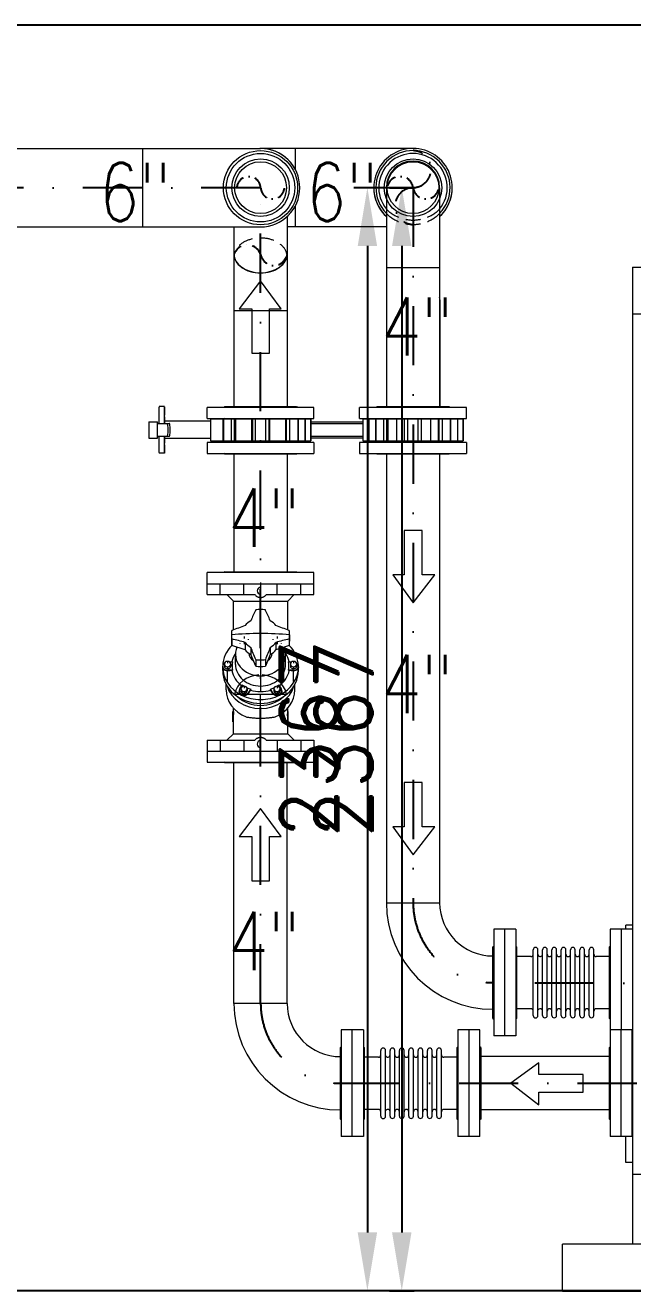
# Model space of a CAD drawing. Header units: millimetres. Extents: x -312439 to 477422, y -331570 to 212570.
# Drawn here: x 363404 to 364707, y 205415 to 208130 of the extents above; entities that cross this region are included whole.
import ezdxf

# ---------------------------------------------------------------- set-up
doc = ezdxf.new("R2010")
doc.units = ezdxf.units.MM
doc.linetypes.add('DASHDOT', pattern=[25.4, 12.7, -6.35, 0, -6.35])
doc.linetypes.add('HIDDEN', pattern=[9.525, 6.35, -3.175])
doc.layers.add('ARCONDTEXTO', color=4, linetype='Continuous')
doc.styles.add('ROMAND', font='ROMAND.SHX')
doc.styles.add('ROMANS', font='romans.shx', dxfattribs={"height": 187.5})
doc.dimstyles.new('1-50 (MILIMETRO)', dxfattribs={"dimscale": 0, "dimtxt": 125, "dimasz": 125, "dimexe": 100, "dimexo": 100, "dimgap": 50, "dimtad": 0, "dimdec": 0, "dimzin": 0, "dimdsep": 46, "dimtxsty": 'ROMAND', "dimcen": -390, "dimclrd": 1, "dimclre": 1, "dimclrt": 3, "dimadec": 0, "dimazin": 0, "dimtfac": 1, "dimtdec": 0, "dimtix": 1, "dimtmove": 2, "dimatfit": 2, "dimfxl": 1, "dimtvp": 1, "dimtolj": 1, "dimtzin": 0, "dimarcsym": 0})

# ---------------------------------------------------------------- blocks, each defined once
blk = doc.blocks.new('*D164')
at = {"color": 1, "lineweight": -2, "transparency": 16777216}
for p, q in [((364311.8, 207782), (364311.8, 207782)), ((364211.8, 207657), (364211.8, 205540.4)), ((364311.8, 205415.4), (364311.8, 205415.4))]:
    blk.add_line(p, q, dxfattribs=at)
at = {"color": 1, "transparency": 16777216}
for points in [[(364191, 207657), (364232.6, 207657), (364211.8, 207782)], [(364191, 205540.4), (364232.6, 205540.4), (364211.8, 205415.4)]]:
    blk.add_solid(points, dxfattribs=at)
at = {"layer": 'Defpoints', "color": 0, "transparency": 16777216}
for p in [(364211.8, 207782), (364211.8, 205415.4), (364211.8, 205415.4)]:
    blk.add_point(p, dxfattribs=at)
at = {"color": 3, "transparency": 16777216, "insert": (364086.8, 206598.7), "char_height": 125, "attachment_point": 5, "rotation": 90, "style": 'ROMAND'}
blk.add_mtext('\\A1;2367', dxfattribs=at)
blk = doc.blocks.new('*D168')
at = {"color": 1, "lineweight": -2, "transparency": 16777216}
for p, q in [((364185.3, 207782), (364238.1, 207782)), ((364138.1, 207657), (364138.1, 205540.4)), ((364185.3, 205415.4), (364238.1, 205415.4))]:
    blk.add_line(p, q, dxfattribs=at)
at = {"color": 1, "transparency": 16777216}
for points in [[(364117.3, 207657), (364158.9, 207657), (364138.1, 207782)], [(364117.3, 205540.4), (364158.9, 205540.4), (364138.1, 205415.4)]]:
    blk.add_solid(points, dxfattribs=at)
at = {"layer": 'Defpoints', "color": 0, "transparency": 16777216}
for p in [(364085.3, 207782), (364085.3, 205415.4), (364138.1, 205415.4)]:
    blk.add_point(p, dxfattribs=at)
at = {"color": 3, "transparency": 16777216, "insert": (364013.1, 206598.7), "char_height": 125, "attachment_point": 5, "rotation": 90, "style": 'ROMAND'}
blk.add_mtext('\\A1;2367', dxfattribs=at)

msp = doc.modelspace()

# ---------------------------------------------------------------- linework, layer by layer
at = {"color": 1, "linetype": 'Continuous', "extrusion": (0, 1, 0)}
msp.add_line((368944.798, 208130.452, 0), (358992.168, 208130.452, 0), dxfattribs=at)
at = {"color": 5, "linetype": 'Continuous', "lineweight": 0, "extrusion": (0, 1, 0)}
for p, q in [((359797.763, 207866.189, 0), (363656.458, 207866.184, 0)), ((363656.458, 207697.884, 0), (363656.458, 207866.184, 0)), ((363656.458, 207866.184, 0), (363908.908, 207866.184, 0)), ((364234.494, 207866.184, 0), (363910.321, 207866.184, 0)), ((363983.458, 207866.184, 0), (363983.458, 207821.078, 0)), ((364178.758, 207782.046, 0), (364178.758, 207312.196, 0)), ((364293.058, 207782.046, 0), (364293.058, 207312.196, 0)), ((363983.458, 207743.001, 0), (363983.458, 207697.884, 0)), ((363966.058, 207720.267, 0), (363966.058, 207312.196, 0)), ((359207.883, 207697.884, 0), (363908.908, 207697.884, 0)), ((363851.758, 207697.884, 0), (363851.758, 207312.196, 0)), ((364178.758, 207697.884, 0), (363966.058, 207697.884, 0)), ((364178.758, 207610.596, 0), (364293.058, 207610.596, 0)), ((364293.44, 207541.586, 0), (364293.44, 207312.196, 0)), ((363851.758, 207518.347, 0), (363966.058, 207518.347, 0)), ((364293.058, 207420.352, 0), (364293.44, 207420.352, 0)), ((363702.914, 207312.196, 0), (363691.249, 207312.196, 0)), ((364023.408, 207310.596, 0), (363794.408, 207310.596, 0)), ((363794.408, 207286.796, 0), (363794.408, 207310.596, 0)), ((363832.008, 207312.196, 0), (363830.408, 207310.596, 0)), ((363832.008, 207312.196, 0), (363985.808, 207312.196, 0)), ((363985.808, 207312.196, 0), (363987.408, 207310.596, 0)), ((364023.408, 207286.796, 0), (364023.408, 207310.596, 0)), ((364350.408, 207310.596, 0), (364121.408, 207310.596, 0)), ((364121.408, 207286.796, 0), (364121.408, 207310.596, 0)), ((364159.008, 207312.196, 0), (364157.408, 207310.596, 0)), ((364159.008, 207312.196, 0), (364312.808, 207312.196, 0)), ((364312.808, 207312.196, 0), (364314.408, 207310.596, 0)), ((364350.408, 207286.796, 0), (364350.408, 207310.596, 0)), ((363669.213, 207279.696, 0), (363669.213, 207244.696, 0)), ((363669.213, 207279.696, 0), (363687.724, 207279.696, 0)), ((363687.724, 207244.696, 0), (363687.724, 207279.696, 0)), ((363687.724, 207276.522, 0), (363690.832, 207276.522, 0)), ((363687.724, 207276.196, 0), (363713.29, 207276.196, 0)), ((363801.304, 207280.744, 0), (363702.914, 207280.744, 0)), ((363794.408, 207286.796, 0), (364023.408, 207286.796, 0)), ((363801.304, 207285.196, 0), (363801.304, 207239.196, 0)), ((364016.512, 207285.196, 0), (363801.304, 207285.196, 0)), ((363801.939, 207285.196, 0), (363801.939, 207239.196, 0)), ((363828.138, 207285.196, 0), (363828.138, 207239.196, 0)), ((363829.123, 207285.196, 0), (363829.123, 207239.196, 0)), ((363832.008, 207286.796, 0), (363830.408, 207285.196, 0)), ((363845.723, 207285.196, 0), (363845.723, 207239.196, 0)), ((363852.267, 207285.196, 0), (363852.267, 207239.196, 0)), ((363853.819, 207285.196, 0), (363853.819, 207239.196, 0)), ((363855.22, 207285.196, 0), (363855.22, 207239.196, 0)), ((363889.758, 207285.196, 0), (363889.758, 207239.196, 0)), ((363891.435, 207285.196, 0), (363891.435, 207239.196, 0)), ((363897.169, 207285.196, 0), (363897.169, 207239.196, 0)), ((363919.291, 207285.196, 0), (363919.291, 207239.196, 0)), ((363926.381, 207285.196, 0), (363926.381, 207239.196, 0)), ((363928.058, 207285.196, 0), (363928.058, 207239.196, 0)), ((363962.596, 207285.196, 0), (363962.596, 207239.196, 0)), ((363963.982, 207285.196, 0), (363963.982, 207239.196, 0)), ((363964.017, 207285.196, 0), (363964.017, 207239.196, 0)), ((363971.27, 207285.196, 0), (363971.27, 207239.196, 0)), ((363985.808, 207286.796, 0), (363987.408, 207285.196, 0)), ((363988.693, 207285.196, 0), (363988.693, 207239.196, 0)), ((363989.677, 207285.196, 0), (363989.677, 207239.196, 0)), ((364004.059, 207285.196, 0), (364004.059, 207239.196, 0)), ((364004.268, 207285.196, 0), (364004.268, 207239.196, 0)), ((364015.877, 207285.196, 0), (364015.877, 207239.196, 0)), ((364016.512, 207285.196, 0), (364016.512, 207239.196, 0)), ((364016.512, 207279.696, 0), (364128.304, 207279.696, 0)), ((364016.512, 207276.196, 0), (364128.304, 207276.196, 0)), ((364121.408, 207286.796, 0), (364350.408, 207286.796, 0)), ((364343.512, 207285.196, 0), (364128.304, 207285.196, 0)), ((364128.304, 207285.196, 0), (364128.304, 207239.196, 0)), ((364140.548, 207285.196, 0), (364140.548, 207239.196, 0)), ((364140.832, 207285.196, 0), (364140.832, 207239.196, 0)), ((364155.138, 207285.196, 0), (364155.138, 207239.196, 0)), ((364156.088, 207285.196, 0), (364156.088, 207239.196, 0)), ((364159.008, 207286.796, 0), (364157.408, 207285.196, 0)), ((364172.723, 207285.196, 0), (364172.723, 207239.196, 0)), ((364179.267, 207285.196, 0), (364179.267, 207239.196, 0)), ((364180.834, 207285.196, 0), (364180.834, 207239.196, 0)), ((364182.22, 207285.196, 0), (364182.22, 207239.196, 0)), ((364200.32, 207285.196, 0), (364200.32, 207239.196, 0)), ((364216.726, 207285.196, 0), (364216.726, 207239.196, 0)), ((364224.173, 207285.196, 0), (364224.173, 207239.196, 0)), ((364246.291, 207285.196, 0), (364246.291, 207239.196, 0)), ((364253.381, 207285.196, 0), (364253.381, 207239.196, 0)), ((364273.198, 207285.196, 0), (364273.198, 207239.196, 0)), ((364289.596, 207285.196, 0), (364289.596, 207239.196, 0)), ((364290.982, 207285.196, 0), (364290.982, 207239.196, 0)), ((364291.017, 207285.196, 0), (364291.017, 207239.196, 0)), ((364298.27, 207285.196, 0), (364298.27, 207239.196, 0)), ((364312.808, 207286.796, 0), (364314.408, 207285.196, 0)), ((364315.693, 207285.196, 0), (364315.693, 207239.196, 0)), ((364316.677, 207285.196, 0), (364316.677, 207239.196, 0)), ((364330.984, 207285.196, 0), (364330.984, 207239.196, 0)), ((364331.268, 207285.196, 0), (364331.268, 207239.196, 0)), ((364342.877, 207285.196, 0), (364342.877, 207239.196, 0)), ((364343.512, 207285.196, 0), (364343.512, 207239.196, 0)), ((363669.213, 207244.696, 0), (363687.724, 207244.696, 0)), ((363713.29, 207248.196, 0), (363687.724, 207248.196, 0)), ((363687.724, 207247.869, 0), (363690.832, 207247.869, 0)), ((363801.304, 207243.647, 0), (363702.914, 207243.647, 0)), ((364128.304, 207248.196, 0), (364016.512, 207248.196, 0)), ((364128.304, 207244.696, 0), (364016.512, 207244.696, 0)), ((364023.408, 207235.569, 0), (363794.408, 207235.569, 0)), ((363794.408, 207235.569, 0), (363794.408, 207211.769, 0)), ((363801.304, 207239.196, 0), (364016.512, 207239.196, 0)), ((363987.408, 207237.169, 0), (363830.408, 207237.169, 0)), ((363832.008, 207235.569, 0), (363830.408, 207237.169, 0)), ((363985.808, 207235.569, 0), (363987.408, 207237.169, 0)), ((364023.408, 207235.569, 0), (364023.408, 207211.769, 0)), ((364350.408, 207235.569, 0), (364121.408, 207235.569, 0)), ((364121.408, 207235.569, 0), (364121.408, 207211.769, 0)), ((364128.304, 207239.196, 0), (364343.512, 207239.196, 0)), ((364314.408, 207237.169, 0), (364157.408, 207237.169, 0)), ((364159.008, 207235.569, 0), (364157.408, 207237.169, 0)), ((364312.808, 207235.569, 0), (364314.408, 207237.169, 0)), ((364350.408, 207235.569, 0), (364350.408, 207211.769, 0)), ((363702.914, 207212.196, 0), (363691.249, 207212.196, 0)), ((363794.408, 207211.769, 0), (364023.408, 207211.769, 0)), ((363832.008, 207210.169, 0), (363830.408, 207211.769, 0)), ((363985.808, 207210.169, 0), (363832.008, 207210.169, 0)), ((363851.758, 207210.169, 0), (363851.758, 206957.737, 0)), ((363966.058, 207210.169, 0), (363966.058, 206957.737, 0)), ((363985.808, 207210.169, 0), (363987.408, 207211.769, 0)), ((364121.408, 207211.769, 0), (364350.408, 207211.769, 0)), ((364159.008, 207210.169, 0), (364157.408, 207211.769, 0)), ((364312.808, 207210.169, 0), (364159.008, 207210.169, 0)), ((364178.758, 207210.169, 0), (364178.758, 206247.824, 0)), ((364293.058, 207210.169, 0), (364293.058, 206247.824, 0)), ((364312.808, 207210.169, 0), (364314.408, 207211.769, 0)), ((364023.408, 206956.137, 0), (363794.408, 206956.137, 0)), ((363794.408, 206909.125, 0), (363794.408, 206956.137, 0)), ((363832.008, 206957.737, 0), (363830.408, 206956.137, 0)), ((363832.008, 206957.737, 0), (363985.808, 206957.737, 0)), ((363985.808, 206957.737, 0), (363987.408, 206956.137, 0)), ((364023.408, 206909.125, 0), (364023.408, 206956.137, 0)), ((363794.408, 206932.337, 0), (364023.408, 206932.337, 0)), ((363822.357, 206909.125, 0), (363822.357, 206932.337, 0)), ((363873.057, 206909.125, 0), (363873.057, 206932.337, 0)), ((363908.908, 206934.94, 0), (363908.908, 206700.788, 0)), ((363944.758, 206909.125, 0), (363944.758, 206932.337, 0)), ((363995.459, 206909.125, 0), (363995.459, 206932.337, 0)), ((363794.408, 206909.125, 0), (363896.806, 206909.125, 0)), ((363850.617, 206895.073, 0), (363836.565, 206909.125, 0)), ((363850.617, 206895.073, 0), (363967.199, 206895.073, 0)), ((363850.617, 206833.064, 0), (363850.617, 206895.073, 0)), ((363921.009, 206909.125, 0), (364023.408, 206909.125, 0)), ((363967.199, 206895.073, 0), (363981.251, 206909.125, 0)), ((363967.199, 206833.064, 0), (363967.199, 206895.073, 0)), ((363846.453, 206822.763, 0), (363846.453, 206808.729, 0)), ((363847.327, 206813.749, 0), (363847.327, 206799.715, 0)), ((363873.517, 206818.752, 0), (363873.517, 206814.589, 0)), ((363882.532, 206813.237, 0), (363882.532, 206812.097, 0)), ((363935.284, 206813.237, 0), (363935.284, 206812.097, 0)), ((363944.299, 206818.752, 0), (363944.299, 206814.589, 0)), ((363970.489, 206813.749, 0), (363970.489, 206799.715, 0)), ((363971.362, 206822.763, 0), (363971.362, 206808.729, 0)), ((363875.878, 206790.715, 0), (363847.327, 206799.715, 0)), ((363855.197, 206759.286, 0), (363855.197, 206780.981, 0)), ((363864.502, 206804.222, 0), (363864.502, 206803.083, 0)), ((363873.517, 206807.033, 0), (363873.517, 206802.87, 0)), ((363875.878, 206806.351, 0), (363875.878, 206790.715, 0)), ((363888.107, 206795.76, 0), (363888.107, 206780.124, 0)), ((363929.709, 206795.76, 0), (363929.709, 206780.124, 0)), ((363941.938, 206806.351, 0), (363941.938, 206790.715, 0)), ((363970.489, 206799.715, 0), (363941.938, 206790.715, 0)), ((363944.299, 206807.033, 0), (363944.299, 206802.87, 0)), ((363953.313, 206804.222, 0), (363953.313, 206803.083, 0)), ((363962.619, 206759.286, 0), (363962.619, 206780.981, 0)), ((363827.717, 206745.91, 0), (363827.717, 206755.643, 0)), ((363831.36, 206759.807, 0), (363831.36, 206755.643, 0)), ((363838.126, 206765.666, 0), (363838.126, 206761.502, 0)), ((363838.126, 206753.947, 0), (363838.126, 206749.783, 0)), ((363841.921, 206764.657, 0), (363848.805, 206764.657, 0)), ((363844.892, 206759.807, 0), (363844.892, 206755.643, 0)), ((363898.499, 206755.399, 0), (363888.107, 206780.124, 0)), ((363898.499, 206769.433, 0), (363898.499, 206755.399, 0)), ((363929.709, 206780.124, 0), (363919.317, 206755.399, 0)), ((363919.317, 206769.433, 0), (363919.317, 206755.399, 0)), ((363969.01, 206764.657, 0), (363975.895, 206764.657, 0)), ((363972.924, 206759.807, 0), (363972.924, 206755.643, 0)), ((363979.69, 206765.666, 0), (363979.69, 206761.502, 0)), ((363979.69, 206753.947, 0), (363979.69, 206749.783, 0)), ((363986.456, 206759.807, 0), (363986.456, 206755.643, 0)), ((363990.099, 206745.91, 0), (363990.099, 206755.643, 0)), ((363838.041, 206722.801, 0), (363838.041, 206746.533, 0)), ((363848.805, 206746.628, 0), (363838.126, 206746.628, 0)), ((363838.126, 206746.628, 0), (363838.126, 206745.489, 0)), ((363979.69, 206746.628, 0), (363969.01, 206746.628, 0)), ((363979.69, 206746.628, 0), (363979.69, 206745.489, 0)), ((363979.774, 206722.801, 0), (363979.774, 206746.533, 0)), ((363835.003, 206704.638, 0), (363835.003, 206716.798, 0)), ((363863.108, 206702.557, 0), (363863.108, 206701.2, 0)), ((363864.502, 206707.064, 0), (363869.842, 206715.073, 0)), ((363864.502, 206707.064, 0), (363864.502, 206705.925, 0)), ((363866.751, 206706.72, 0), (363866.751, 206702.557, 0)), ((363873.517, 206712.58, 0), (363873.517, 206708.416, 0)), ((363873.517, 206700.861, 0), (363873.517, 206696.697, 0)), ((363880.283, 206706.72, 0), (363880.283, 206702.557, 0)), ((363887.871, 206706.059, 0), (363882.532, 206698.049, 0)), ((363935.284, 206698.049, 0), (363929.945, 206706.059, 0)), ((363937.533, 206706.72, 0), (363937.533, 206702.557, 0)), ((363944.299, 206712.58, 0), (363944.299, 206708.416, 0)), ((363944.299, 206700.861, 0), (363944.299, 206696.697, 0)), ((363947.974, 206715.073, 0), (363953.313, 206707.064, 0)), ((363951.065, 206706.72, 0), (363951.065, 206702.557, 0)), ((363953.313, 206707.064, 0), (363953.313, 206705.925, 0)), ((363954.708, 206702.557, 0), (363954.708, 206701.2, 0)), ((363982.812, 206704.638, 0), (363982.812, 206716.798, 0)), ((363853.281, 206695.53, 0), (363964.535, 206695.53, 0)), ((363882.532, 206698.049, 0), (363882.532, 206696.91, 0)), ((363908.908, 206570.621, 0), (363908.908, 206695.53, 0)), ((363935.284, 206698.049, 0), (363935.284, 206696.91, 0)), ((363849.576, 206658.435, 0), (363850.617, 206658.435, 0)), ((363849.576, 206636.199, 0), (363849.576, 206658.434, 0)), ((363850.981, 206648.644, 0), (363849.608, 206648.644, 0)), ((363849.608, 206636.199, 0), (363849.608, 206648.644, 0)), ((363849.934, 206651.934, 0), (363850.981, 206651.934, 0)), ((363849.934, 206648.644, 0), (363849.934, 206651.934, 0)), ((363850.617, 206658.435, 0), (363850.617, 206665.293, 0)), ((363850.649, 206636.199, 0), (363850.649, 206648.644, 0)), ((363850.981, 206648.644, 0), (363850.981, 206651.934, 0)), ((363966.834, 206651.934, 0), (363967.882, 206651.934, 0)), ((363966.834, 206648.644, 0), (363966.834, 206651.934, 0)), ((363966.834, 206648.644, 0), (363968.208, 206648.644, 0)), ((363967.166, 206636.199, 0), (363967.166, 206648.644, 0)), ((363967.199, 206658.435, 0), (363967.199, 206665.293, 0)), ((363967.199, 206658.435, 0), (363968.24, 206658.435, 0)), ((363967.882, 206648.644, 0), (363967.882, 206651.934, 0)), ((363968.208, 206636.199, 0), (363968.208, 206648.644, 0)), ((363968.24, 206636.199, 0), (363968.24, 206658.434, 0)), ((363850.649, 206636.199, 0), (363849.576, 206636.199, 0)), ((363850.617, 206610.488, 0), (363850.617, 206636.199, 0)), ((363967.166, 206636.199, 0), (363968.24, 206636.199, 0)), ((363967.199, 206610.488, 0), (363967.199, 206636.199, 0)), ((363794.408, 206596.436, 0), (363896.806, 206596.436, 0)), ((363794.408, 206596.436, 0), (363794.408, 206549.424, 0)), ((363822.357, 206596.436, 0), (363822.357, 206573.224, 0)), ((363850.617, 206610.488, 0), (363836.565, 206596.436, 0)), ((363850.617, 206610.488, 0), (363967.199, 206610.488, 0)), ((363873.057, 206596.436, 0), (363873.057, 206573.224, 0)), ((363921.009, 206596.436, 0), (364023.408, 206596.436, 0)), ((363944.758, 206596.436, 0), (363944.758, 206573.224, 0)), ((363967.199, 206610.488, 0), (363981.251, 206596.436, 0)), ((363995.459, 206596.436, 0), (363995.459, 206573.224, 0)), ((364023.408, 206596.436, 0), (364023.408, 206549.424, 0)), ((363794.408, 206573.224, 0), (364023.408, 206573.224, 0)), ((363794.408, 206549.424, 0), (364023.408, 206549.424, 0)), ((363832.008, 206547.824, 0), (363830.408, 206549.424, 0)), ((363985.808, 206547.824, 0), (363832.008, 206547.824, 0)), ((363851.758, 206031.824, 0), (363851.758, 206547.824, 0)), ((363966.058, 206031.824, 0), (363966.058, 206547.824, 0)), ((363985.808, 206547.824, 0), (363987.408, 206549.424, 0)), ((364178.758, 206247.824, 0), (364293.058, 206247.824, 0)), ((364408.958, 206190.874, 0), (364408.958, 205961.874, 0)), ((364456.558, 206190.874, 0), (364408.958, 206190.874, 0)), ((364432.758, 205961.874, 0), (364432.758, 206190.874, 0)), ((364456.558, 206190.874, 0), (364456.558, 205961.874, 0)), ((364407.358, 206153.274, 0), (364408.958, 206154.874, 0)), ((364407.358, 205999.474, 0), (364407.358, 206153.274, 0)), ((364458.158, 206153.274, 0), (364456.558, 206154.874, 0)), ((364458.158, 206153.274, 0), (364458.158, 205999.474, 0)), ((364488.735, 206132.374, 0), (364458.158, 206132.374, 0)), ((364493.735, 206005.867, 0), (364493.735, 206146.88, 0)), ((364503.974, 206005.867, 0), (364503.974, 206146.88, 0)), ((364513.735, 206005.867, 0), (364513.735, 206146.88, 0)), ((364523.735, 206005.867, 0), (364523.735, 206146.88, 0)), ((364533.735, 206005.867, 0), (364533.735, 206146.88, 0)), ((364543.735, 206005.867, 0), (364543.735, 206146.88, 0)), ((364553.735, 206005.867, 0), (364553.735, 206146.88, 0)), ((364563.735, 206005.867, 0), (364563.735, 206146.88, 0)), ((364573.735, 206005.867, 0), (364573.735, 206146.88, 0)), ((364583.735, 206005.867, 0), (364583.735, 206146.88, 0)), ((364593.735, 206005.867, 0), (364593.735, 206146.88, 0)), ((364603.735, 206005.867, 0), (364603.735, 206146.88, 0)), ((364613.735, 206005.867, 0), (364613.735, 206146.88, 0)), ((364623.735, 206005.867, 0), (364623.735, 206146.88, 0)), ((364657.358, 206132.374, 0), (364628.735, 206132.374, 0)), ((363966.058, 206031.824, 0), (363851.758, 206031.824, 0)), ((364488.735, 206020.374, 0), (364458.158, 206020.374, 0)), ((364657.358, 206020.374, 0), (364628.735, 206020.374, 0)), ((364407.358, 205999.474, 0), (364408.958, 205997.874, 0)), ((364458.158, 205999.474, 0), (364456.558, 205997.874, 0)), ((364081.958, 205974.874, 0), (364081.958, 205745.874, 0)), ((364129.558, 205974.874, 0), (364081.958, 205974.874, 0)), ((364105.758, 205745.874, 0), (364105.758, 205974.874, 0)), ((364129.558, 205974.874, 0), (364129.558, 205745.874, 0)), ((364331.958, 205974.874, 0), (364331.958, 205745.874, 0)), ((364379.558, 205974.874, 0), (364331.958, 205974.874, 0)), ((364355.758, 205974.874, 0), (364355.758, 205745.874, 0)), ((364379.558, 205745.874, 0), (364379.558, 205974.874, 0)), ((364080.358, 205937.274, 0), (364081.958, 205938.874, 0)), ((364131.158, 205937.274, 0), (364129.558, 205938.874, 0)), ((364330.358, 205937.274, 0), (364331.958, 205938.874, 0)), ((364381.158, 205937.274, 0), (364379.558, 205938.874, 0)), ((364456.558, 205961.874, 0), (364408.958, 205961.874, 0)), ((364080.358, 205783.474, 0), (364080.358, 205937.274, 0)), ((364131.158, 205937.274, 0), (364131.158, 205783.474, 0)), ((364161.735, 205916.374, 0), (364131.158, 205916.374, 0)), ((364166.735, 205789.867, 0), (364166.735, 205930.88, 0)), ((364176.974, 205789.867, 0), (364176.974, 205930.88, 0)), ((364186.735, 205789.867, 0), (364186.735, 205930.88, 0)), ((364196.735, 205789.867, 0), (364196.735, 205930.88, 0)), ((364206.735, 205789.867, 0), (364206.735, 205930.88, 0)), ((364216.735, 205789.867, 0), (364216.735, 205930.88, 0)), ((364226.735, 205789.867, 0), (364226.735, 205930.88, 0)), ((364236.735, 205789.867, 0), (364236.735, 205930.88, 0)), ((364246.735, 205789.867, 0), (364246.735, 205930.88, 0)), ((364256.735, 205789.867, 0), (364256.735, 205930.88, 0)), ((364266.735, 205789.867, 0), (364266.735, 205930.88, 0)), ((364276.735, 205789.867, 0), (364276.735, 205930.88, 0)), ((364286.735, 205789.867, 0), (364286.735, 205930.88, 0)), ((364296.735, 205789.867, 0), (364296.735, 205930.88, 0)), ((364330.358, 205916.374, 0), (364301.735, 205916.374, 0)), ((364330.358, 205783.474, 0), (364330.358, 205937.274, 0)), ((364381.158, 205937.274, 0), (364381.158, 205783.474, 0)), ((364657.049, 205917.524, 0), (364381.158, 205917.524, 0)), ((364161.735, 205804.374, 0), (364131.158, 205804.374, 0)), ((364330.358, 205804.374, 0), (364301.735, 205804.374, 0)), ((364657.049, 205803.224, 0), (364381.158, 205803.224, 0)), ((364080.358, 205783.474, 0), (364081.958, 205781.874, 0)), ((364131.158, 205783.474, 0), (364129.558, 205781.874, 0)), ((364330.358, 205783.474, 0), (364331.958, 205781.874, 0)), ((364381.158, 205783.474, 0), (364379.558, 205781.874, 0)), ((364129.558, 205745.874, 0), (364081.958, 205745.874, 0)), ((364379.558, 205745.874, 0), (364331.958, 205745.874, 0))]:
    msp.add_line(p, q, dxfattribs=at)
at = {"color": 6, "linetype": 'DASHDOT', "ltscale": 10}
for p, q in [((363908.908, 207782.046, 0), (358981.523, 207782.034, 0)), ((364236.162, 207782.046, 0), (363993.058, 207782.046, 0)), ((364236.162, 207782.046, 0), (364236.162, 206247.824, 0)), ((364080.612, 205860.374, 0), (365386.606, 205860.374, 0))]:
    msp.add_line(p, q, dxfattribs=at)
at = {"color": 6, "linetype": 'DASHDOT', "ltscale": 10, "extrusion": (0, 1, 0)}
for p, q in [((363909.162, 206031.824, 0), (363909.162, 207782.046, 0)), ((365386.606, 206076.374, 0), (364407.612, 206075.224, 0))]:
    msp.add_line(p, q, dxfattribs=at)
at = {"color": 3, "linetype": 'Continuous', "lineweight": 0, "extrusion": (0, 1, 0)}
for p, q in [((364706.558, 207611.281, 0), (366992.558, 207611.281, 0)), ((364706.558, 207611.281, 0), (364706.558, 205515.374, 0)), ((364706.558, 207511.281, 0), (366991.558, 207511.281, 0)), ((364658.958, 206190.874, 0), (364658.958, 205974.874, 0)), ((364706.558, 206190.874, 0), (364658.958, 206190.874, 0)), ((364682.758, 205974.874, 0), (364682.758, 206190.874, 0)), ((364706.558, 206199.532, 0), (364692.558, 206199.532, 0)), ((364692.558, 206190.874, 0), (364692.558, 206199.532, 0)), ((364657.358, 206153.274, 0), (364658.958, 206154.874, 0)), ((364657.358, 205999.474, 0), (364657.358, 206153.274, 0)), ((364657.358, 205999.474, 0), (364658.958, 205997.874, 0)), ((364658.649, 205974.874, 0), (364658.649, 205745.874, 0)), ((364706.249, 205974.874, 0), (364658.649, 205974.874, 0)), ((364682.449, 205745.874, 0), (364682.449, 205974.874, 0)), ((364706.249, 205745.874, 0), (364706.249, 205974.874, 0)), ((364657.049, 205937.274, 0), (364658.649, 205938.874, 0)), ((364706.558, 205961.874, 0), (364706.249, 205961.874, 0)), ((364657.049, 205783.474, 0), (364657.049, 205937.274, 0)), ((364706.249, 205864.645, 0), (364706.558, 205864.645, 0)), ((364706.249, 205856.102, 0), (364706.558, 205856.102, 0)), ((364657.049, 205783.474, 0), (364658.649, 205781.874, 0)), ((364706.249, 205745.874, 0), (364658.649, 205745.874, 0)), ((364692.558, 205690.374, 0), (364692.558, 205745.874, 0)), ((364706.558, 205690.374, 0), (364692.558, 205690.374, 0)), ((364706.558, 205665.374, 0), (366991.558, 205665.374, 0))]:
    msp.add_line(p, q, dxfattribs=at)
at = {"color": 4, "linetype": 'Continuous', "lineweight": 0}
for p, q in [((363909.162, 207582.18, 0), (363862.862, 207522.102, 0)), ((363953.016, 207522.102, 0), (363909.162, 207582.18, 0)), ((363862.862, 207522.102, 0), (363889.984, 207522.102, 0)), ((363889.984, 207522.102, 0), (363889.984, 207426.782, 0)), ((363928.339, 207426.782, 0), (363928.339, 207522.102, 0)), ((363928.339, 207522.102, 0), (363953.016, 207522.102, 0)), ((363889.984, 207426.782, 0), (363928.339, 207426.782, 0)), ((363909.162, 206450.055, 0), (363862.862, 206389.977, 0)), ((363953.016, 206389.977, 0), (363909.162, 206450.055, 0)), ((363862.862, 206389.977, 0), (363889.984, 206389.977, 0)), ((363889.984, 206389.977, 0), (363889.984, 206294.658, 0)), ((363928.339, 206294.658, 0), (363928.339, 206389.977, 0)), ((363928.339, 206389.977, 0), (363953.016, 206389.977, 0)), ((363889.984, 206294.658, 0), (363928.339, 206294.658, 0)), ((364505.713, 205904.228, 0), (364445.635, 205860.374, 0)), ((364505.713, 205879.551, 0), (364505.713, 205904.228, 0)), ((364445.635, 205860.374, 0), (364505.713, 205814.074, 0)), ((364601.033, 205879.551, 0), (364505.713, 205879.551, 0)), ((364601.033, 205841.196, 0), (364601.033, 205879.551, 0)), ((364505.713, 205841.196, 0), (364601.033, 205841.196, 0)), ((364505.713, 205814.074, 0), (364505.713, 205841.196, 0))]:
    msp.add_line(p, q, dxfattribs=at)
at = {"color": 1, "linetype": 'Continuous', "lineweight": 0}
for p, q in [((364216.984, 207046.647, 0), (364216.984, 206951.327, 0)), ((364255.339, 207046.647, 0), (364216.984, 207046.647, 0)), ((364255.339, 206951.327, 0), (364255.339, 207046.647, 0)), ((364192.307, 206951.327, 0), (364236.162, 206891.249, 0)), ((364216.984, 206951.327, 0), (364192.307, 206951.327, 0)), ((364236.162, 206891.249, 0), (364282.461, 206951.327, 0)), ((364282.461, 206951.327, 0), (364255.339, 206951.327, 0)), ((364216.984, 206506.122, 0), (364216.984, 206410.802, 0)), ((364255.339, 206506.122, 0), (364216.984, 206506.122, 0)), ((364255.339, 206410.802, 0), (364255.339, 206506.122, 0)), ((364192.307, 206410.802, 0), (364236.162, 206350.724, 0)), ((364216.984, 206410.802, 0), (364192.307, 206410.802, 0)), ((364236.162, 206350.724, 0), (364282.461, 206410.802, 0)), ((364282.461, 206410.802, 0), (364255.339, 206410.802, 0))]:
    msp.add_line(p, q, dxfattribs=at)
at = {"color": 7, "linetype": 'Continuous', "lineweight": 0, "extrusion": (0, 1, 0)}
for p in [(364556.558, 205415.374, 0), (367142.558, 205515.374, 0)]:
    msp.add_line(p, (364556.558, 205515.374, 0), dxfattribs=at)
at = {"color": 1, "linetype": 'Continuous', "extrusion": (-1.05669e-32, 1.07679e-31, -1)}
msp.add_line((368194.798, 205415.374, 0), (357294.798, 205415.374, 0), dxfattribs=at)
msp.add_line((364556.558, 205415.374, 0), (367142.558, 205415.374, 0))
at = {"color": 5, "linetype": 'Continuous', "lineweight": 0}
for centre, radius in [((363908.908, 207782.046, 0), 79.583), ((363908.908, 207782.046, 0), 73.395), ((363908.908, 207782.046, 0), 61.717), ((364235.908, 207782.046, 0), 61.717), ((363908.908, 207782.046, 0), 55.529), ((364235.908, 207782.046, 0), 55.529)]:
    msp.add_circle(centre, radius, dxfattribs=at)
for centre, radius, start, end in [((363908.908, 207782.046, 0), 84.15, 359.995958, 90.962418), ((363908.908, 207782.034, 0), 84.15, 270, 90), ((364235.908, 207782.046, 0), 84.15, 312.776818, 227.223184), ((364235.908, 207782.046, 0), 79.583, 315.899316, 224.100684), ((364235.908, 207782.046, 0), 73.395, 321.137879, 218.862121), ((364235.908, 207782.046, 0), 57.15, 0, 180), ((364235.908, 207782.034, 0), 84.15, 179.995958, 227.223201), ((364235.908, 207782.034, 0), 84.15, 312.776818, 0.004042), ((363908.908, 206917.244, 0), 7.182, 90, 270), ((363908.908, 206588.317, 0), 7.182, 90, 270), ((364407.358, 206247.824, 0), 228.6, 180, 270), ((364407.358, 206247.824, 0), 114.3, 180, 270), ((364488.735, 206137.374, 0), 5, 270, 0), ((364498.854, 206146.88, 0), 5.119, 0, 180), ((364508.735, 206137.248, 0), 5.002, 197.829397, 358.562061), ((364518.735, 206146.88, 0), 5, 0, 180), ((364528.735, 206137.374, 0), 5, 180, 0), ((364538.735, 206146.88, 0), 5, 0, 180), ((364548.735, 206137.374, 0), 5, 180, 0), ((364558.735, 206146.88, 0), 5, 0, 180), ((364568.735, 206137.374, 0), 5, 180, 0), ((364578.735, 206146.88, 0), 5, 0, 180), ((364588.735, 206137.374, 0), 5, 180, 0), ((364598.735, 206146.88, 0), 5, 0, 180), ((364608.735, 206137.374, 0), 5, 180, 0), ((364618.735, 206146.88, 0), 5, 0, 180), ((364628.735, 206137.374, 0), 5, 180, 270), ((364080.358, 206031.824, 0), 228.6, 180, 270), ((364080.358, 206031.824, 0), 114.3, 180, 270), ((364488.735, 206015.374, 0), 5, 0, 90), ((364508.735, 206015.499, 0), 5.002, 1.437939, 162.170603), ((364528.735, 206015.374, 0), 5, 0, 180), ((364548.735, 206015.374, 0), 5, 0, 180), ((364568.735, 206015.374, 0), 5, 0, 180), ((364588.735, 206015.374, 0), 5, 0, 180), ((364608.735, 206015.374, 0), 5, 0, 180), ((364628.735, 206015.374, 0), 5, 90, 180), ((364498.854, 206005.867, 0), 5.119, 180, 0), ((364518.735, 206005.867, 0), 5, 180, 0), ((364538.735, 206005.867, 0), 5, 180, 0), ((364558.735, 206005.867, 0), 5, 180, 0), ((364578.735, 206005.867, 0), 5, 180, 0), ((364598.735, 206005.867, 0), 5, 180, 0), ((364618.735, 206005.867, 0), 5, 180, 0), ((364161.735, 205921.374, 0), 5, 270, 0), ((364171.854, 205930.88, 0), 5.119, 0, 180), ((364181.735, 205921.248, 0), 5.002, 197.829397, 358.562061), ((364191.735, 205930.88, 0), 5, 0, 180), ((364201.735, 205921.374, 0), 5, 180, 0), ((364211.735, 205930.88, 0), 5, 0, 180), ((364221.735, 205921.374, 0), 5, 180, 0), ((364231.735, 205930.88, 0), 5, 0, 180), ((364241.735, 205921.374, 0), 5, 180, 0), ((364251.735, 205930.88, 0), 5, 0, 180), ((364261.735, 205921.374, 0), 5, 180, 0), ((364271.735, 205930.88, 0), 5, 0, 180), ((364281.735, 205921.374, 0), 5, 180, 0), ((364291.735, 205930.88, 0), 5, 0, 180), ((364301.735, 205921.374, 0), 5, 180, 270), ((364161.735, 205799.374, 0), 5, 0, 90), ((364181.735, 205799.499, 0), 5.002, 1.437939, 162.170603), ((364201.735, 205799.374, 0), 5, 0, 180), ((364221.735, 205799.374, 0), 5, 0, 180), ((364241.735, 205799.374, 0), 5, 0, 180), ((364261.735, 205799.374, 0), 5, 0, 180), ((364281.735, 205799.374, 0), 5, 0, 180), ((364301.735, 205799.374, 0), 5, 90, 180), ((364171.854, 205789.867, 0), 5.119, 180, 0), ((364191.735, 205789.867, 0), 5, 180, 0), ((364211.735, 205789.867, 0), 5, 180, 0), ((364231.735, 205789.867, 0), 5, 180, 0), ((364251.735, 205789.867, 0), 5, 180, 0), ((364271.735, 205789.867, 0), 5, 180, 0), ((364291.735, 205789.867, 0), 5, 180, 0)]:
    msp.add_arc(centre, radius, start, end, dxfattribs=at)
at = {"color": 6, "linetype": 'DASHDOT', "ltscale": 4}
for centre, radius, start, end in [((364234.89, 207821.837, 0), 39.812, 271.830226, 88.169774), ((364236.861, 207742.617, 0), 39.435, 91.016032, 268.615239)]:
    msp.add_arc(centre, radius, start, end, dxfattribs=at)
at = {"color": 6, "linetype": 'DASHDOT', "ltscale": 2}
for centre, radius, start, end in [((363883.597, 207780.55, 0), 25.609, 3.348076, 176.651924), ((364208.27, 207778.136, 0), 28.164, 7.98058, 172.019349), ((363934.727, 207783.516, 0), 25.607, 183.291938, 356.708062), ((364263.799, 207785.666, 0), 27.874, 187.461504, 352.537878), ((363880.413, 207628.623, 0), 30.529, 21.034309, 159.758213), ((363937.483, 207644.172, 0), 28.942, 189.128104, 350.871896)]:
    msp.add_arc(centre, radius, start, end, dxfattribs=at)
at = {"color": 1, "linetype": 'HIDDEN', "lineweight": 0, "ltscale": 5}
for centre, radius, start, end in [((364235.908, 207794.156, 0), 81.541, 225.503121, 314.496879), ((364235.908, 207784.513, 0), 81.319, 225.349219, 314.650781)]:
    msp.add_arc(centre, radius, start, end, dxfattribs=at)
at = {"color": 6, "linetype": 'DASHDOT', "ltscale": 10}
for centre in [(364407.612, 206247.824, 0), (364080.612, 206031.824, 0)]:
    msp.add_arc(centre, 171.45, 180, 270, dxfattribs=at)
at = {"color": 1, "linetype": 'HIDDEN', "lineweight": 0, "ltscale": 5}
msp.add_ellipse((363908.908, 207633.66, 0), major_axis=(-57.15, 0), ratio=0.70710678, start_param=3.14159265, end_param=6.28318531, dxfattribs=at)
at = {"color": 5, "linetype": 'Continuous', "lineweight": 0}
for centre, major_axis, ratio, start_param, end_param in [((363908.908, 207639.58, 0), (57.15, 0), 0.70710678, 3.13670216, 4.71238898), ((363908.908, 207639.976, 0), (-57.15, 0), 0.70710678, 0, 3.14159265), ((363908.908, 207639.58, 0), (57.15, 0), 0.70710678, 4.71238898, 6.2880758), ((364236.29, 207541.586, 0), (-57.15, 0), 0.70710678, 3.14159265, 3.25732586), ((363691.249, 207262.196, 0), (0, 50), 0.00871634, 0, 1.28700222), ((363702.914, 207262.196, 0), (0, -50), 0.00871634, 1.95084369, 4.42859487), ((363702.914, 207262.196, 0), (0, 18.548), 0.00871634, 0, 0.71546346), ((363708.929, 207262.196, 0), (0, -14), 0.13557255, 0, 3.14159265), ((363713.29, 207262.196, 0), (0, 14), 0.13557255, 3.14159265, 6.28318531), ((363691.249, 207262.196, 0), (0, 50), 0.00871634, 1.85459044, 3.14159265), ((363702.914, 207262.196, 0), (0, -50), 0.00871634, 4.99618309, 7.47393428), ((363702.914, 207262.196, 0), (0, 18.548), 0.00871634, 2.42612919, 3.14159265), ((364237.619, 207262.196, 0), (0, -50), 0.99996201, 5.19038418, 5.23660761), ((364237.619, 207262.196, 0), (0, -50), 0.99996201, 1.0465777, 1.09280113), ((364237.721, 207262.196, 0), (0, 50), 0.99996201, 4.18817035, 4.23439378), ((363879.925, 206647.156, 0), (112.271, 356.18), 0.17101007, 0.92776973, 1.00960026), ((363908.908, 206822.763, 0), (62.455, 0), 0.8660254, 1.57079633, 1.73824441), ((363908.908, 206822.763, 0), (62.455, 0), 0.8660254, 1.40334825, 1.57079633), ((363937.891, 206647.156, 0), (112.271, -356.18), 0.17101007, 2.13199239, 2.21382292), ((363898.359, 206663.12, 0), (344.286, 144.695), 0.46984631, 1.43994373, 1.52177426), ((363908.908, 206824.365, 0), (39.034, 0), 0.8660254, 2.1328053, 2.57958368), ((363908.908, 206824.365, 0), (39.034, 0), 0.8660254, 0.56200898, 1.00878735), ((363919.457, 206663.12, 0), (344.286, -144.695), 0.46984631, 1.6198184, 1.70164893), ((363908.908, 206822.763, 0), (62.455, 0), 0.8660254, 2.97414457, 3.14159265), ((363908.908, 206638.02, 0), (374.727, 0), 0.5, 1.57079633, 1.73824441), ((363908.908, 206822.763, 0), (62.455, 0), 0.8660254, 3.14159265, 3.30904073), ((363908.908, 206808.729, 0), (62.455, 0), 0.8660254, 3.14159265, 3.30904073), ((363898.359, 206612.92, 0), (344.286, -144.695), 0.46984631, 1.82985829, 1.91168882), ((363908.908, 206638.02, 0), (374.727, 0), 0.5, 1.40334825, 1.57079633), ((363919.457, 206612.92, 0), (344.286, 144.695), 0.46984631, 1.22990383, 1.31173436), ((363908.908, 206822.763, 0), (62.455, 0), 0.8660254, 0, 0.16744808), ((363908.908, 206822.763, 0), (62.455, 0), 0.8660254, 6.11573723, 6.28318531), ((363908.908, 206808.729, 0), (-62.455, 0), 0.8660254, 2.97414457, 3.14159265), ((363908.908, 206754.082, 0), (81.191, 0), 0.8660254, 2.432344, 3.10701384), ((363908.908, 206754.9, 0), (62.483, 0), 0.8660254, 2.60427768, 2.96027992), ((363908.908, 206780.981, 0), (53.711, 0), 0.8660254, 2.80620982, 4.71238898), ((363908.908, 206824.365, 0), (39.034, 0), 0.8660254, 3.70360163, 4.15038), ((363908.908, 206808.729, 0), (39.034, 0), 0.8660254, 3.70360163, 4.15038), ((363908.908, 206784.788, 0), (25.294, 0), 0.8660254, 3.2272514, 4.05379587), ((363879.925, 206628.884, 0), (-112.271, 356.18), 0.17101007, 5.06354515, 5.14537568), ((363908.908, 206780.981, 0), (53.711, 0), 0.8660254, 4.71238898, 6.61856814), ((363937.891, 206628.884, 0), (-112.271, -356.18), 0.17101007, 4.27940228, 4.36123281), ((363908.908, 206784.788, 0), (25.294, 0), 0.8660254, 5.37098209, 6.19752656), ((363908.908, 206824.365, 0), (39.034, 0), 0.8660254, 5.27439796, 5.72117633), ((363908.908, 206808.729, 0), (39.034, 0), 0.8660254, 5.27439796, 5.72117633), ((363908.908, 206754.9, 0), (62.483, 0), 0.8660254, 0.18131273, 0.53731497), ((363908.908, 206754.082, 0), (81.191, 0), 0.8660254, 0.03457881, 0.70924865), ((363838.126, 206755.643, 0), (10.409, 0), 0.8660254, 2.11391286, 4.71238898), ((363908.908, 206754.082, 0), (81.191, 0), 0.8660254, 3.14159265, 4.1887902), ((363838.126, 206759.807, 0), (-6.766, 0), 0.8660254, 4.71238898, 7.85398163), ((363838.126, 206755.643, 0), (-6.766, 0), 0.8660254, 0, 1.57079633), ((363838.126, 206759.807, 0), (-6.766, 0), 0.8660254, 1.57079633, 4.71238898), ((363838.126, 206755.643, 0), (-6.766, 0), 0.8660254, 1.57079633, 3.14159265), ((363908.908, 206755.643, 0), (60.997, 0), 0.8660254, 2.9701049, 3.3130804), ((363908.908, 206759.286, 0), (53.711, 0), 0.8660254, 3.14159265, 4.71238898), ((363908.908, 206822.763, 0), (62.455, 0), 0.8660254, 4.5449409, 4.71238898), ((363908.908, 206808.729, 0), (62.455, 0), 0.8660254, 4.5449409, 4.87983706), ((363908.908, 206822.763, 0), (62.455, 0), 0.8660254, 4.71238898, 4.87983706), ((363908.908, 206759.286, 0), (53.711, 0), 0.8660254, 4.71238898, 6.28318531), ((363908.908, 206754.082, 0), (81.191, 0), 0.8660254, 5.23598776, 6.28318531), ((363908.908, 206755.643, 0), (60.997, 0), 0.8660254, 6.11169756, 6.45467306), ((363979.69, 206759.807, 0), (6.766, 0), 0.8660254, 1.57079633, 4.71238898), ((363979.69, 206755.643, 0), (6.766, 0), 0.8660254, 3.14159265, 4.71238898), ((363979.69, 206759.807, 0), (6.766, 0), 0.8660254, 4.71238898, 7.85398163), ((363979.69, 206755.643, 0), (-10.409, 0), 0.8660254, 1.57079633, 4.16927245), ((363979.69, 206755.643, 0), (6.766, 0), 0.8660254, 4.71238898, 6.28318531), ((363908.908, 206745.91, 0), (81.191, 0), 0.8660254, 3.14159265, 4.71238898), ((363908.908, 206754.9, 0), (62.483, 0), 0.8660254, 3.30896296, 4.01445297), ((363908.908, 206687.987, 0), (56.305, 0), 0.8660254, 1.63554632, 2.98626832), ((363908.908, 206745.91, 0), (81.191, 0), 0.8660254, 4.71238898, 6.28318531), ((363908.908, 206687.987, 0), (56.305, 0), 0.8660254, 0.15532434, 1.50604633), ((363908.908, 206754.9, 0), (62.483, 0), 0.8660254, 5.41032499, 6.115815), ((363908.908, 206704.638, 0), (73.905, 0), 0.8660254, 3.14159265, 4.27787098), ((363908.908, 206728.371, 0), (73.905, 0), 0.8660254, 3.38446269, 6.04031527), ((363873.517, 206702.557, 0), (10.409, 0), 0.8660254, 2.61799388, 5.75958653), ((363873.517, 206706.72, 0), (6.766, 0), 0.8660254, 1.57079633, 4.71238898), ((363873.517, 206702.557, 0), (6.766, 0), 0.8660254, 3.14159265, 4.71238898), ((363908.908, 206755.643, 0), (60.997, 0), 0.8660254, 4.01730246, 4.0946815), ((363873.517, 206706.72, 0), (6.766, 0), 0.8660254, 4.71238898, 7.85398163), ((363873.517, 206702.557, 0), (6.766, 0), 0.8660254, 4.71238898, 6.28318531), ((363908.908, 206755.643, 0), (60.997, 0), 0.8660254, 4.21076143, 4.36027795), ((363908.908, 206754.9, 0), (62.483, 0), 0.8660254, 4.35616051, 4.71238898), ((363908.908, 206754.9, 0), (62.483, 0), 0.8660254, 4.71238898, 5.06861745), ((363908.908, 206755.643, 0), (60.997, 0), 0.8660254, 5.06450001, 5.21401654), ((363944.299, 206702.557, 0), (-10.409, 0), 0.8660254, 0.52359878, 3.66519143), ((363944.299, 206706.72, 0), (6.766, 0), 0.8660254, 1.57079633, 4.71238898), ((363944.299, 206702.557, 0), (6.766, 0), 0.8660254, 3.14159265, 4.71238898), ((363908.908, 206704.638, 0), (73.905, 0), 0.8660254, 5.14690698, 6.28318531), ((363908.908, 206755.643, 0), (60.997, 0), 0.8660254, 5.33009646, 5.40747551), ((363944.299, 206706.72, 0), (6.766, 0), 0.8660254, 4.71238898, 7.85398163), ((363944.299, 206702.557, 0), (6.766, 0), 0.8660254, 4.71238898, 6.28318531), ((363908.908, 206728.371, 0), (66.098, 0), 0.8660254, 3.88544669, 4.71238898), ((363908.908, 206754.082, 0), (81.191, 0), 0.8660254, 4.1887902, 4.71238898), ((363908.908, 206754.082, 0), (81.191, 0), 0.8660254, 4.71238898, 5.23598776), ((363908.908, 206728.371, 0), (66.098, 0), 0.8660254, 4.71238898, 5.53933127), ((363908.908, 206658.434, 0), (59.332, 0), 0.99934383, 3.14156393, 3.14159265), ((363908.908, 206658.437, 0), (-59.332, 0), 0.99934383, 0.00002873, 0.10989894), ((363908.908, 206658.437, 0), (-58.291, 0), 0.99934383, 0.00002924, 0.11186957), ((363908.908, 206658.437, 0), (-58.291, 0), 0.99934383, 3.02972308, 3.14156341), ((363908.908, 206658.437, 0), (-59.332, 0), 0.99934383, 3.03169372, 3.14156393), ((363908.908, 206658.434, 0), (59.332, 0), 0.99934383, 0, 0.00002873)]:
    msp.add_ellipse(centre, major_axis=major_axis, ratio=ratio, start_param=start_param, end_param=end_param, dxfattribs=at)
for points, knots in [([(363896.806, 206909.125, 0), (363897.476, 206908.128, 0), (363898.252, 206907.233, 0), (363899.352, 206906.237, 0), (363899.579, 206906.045, 0), (363900.046, 206905.672, 0), (363900.287, 206905.491, 0), (363901.02, 206904.976, 0), (363901.526, 206904.665, 0), (363902.571, 206904.108, 0), (363903.111, 206903.861, 0), (363904.222, 206903.432, 0), (363904.798, 206903.25, 0), (363906.534, 206902.817, 0), (363907.711, 206902.671, 0), (363908.908, 206902.671, 0)], [0, 0, 0, 0, 0.0034182904, 0.0034182904, 0.004272863, 0.004272863, 0.0051274356, 0.0051274356, 0.0068365808, 0.0068365808, 0.0085457261, 0.0085457261, 0.0102548713, 0.0102548713, 0.0136731617, 0.0136731617, 0.0136731617, 0.0136731617]), ([(363908.908, 206902.671, 0), (363909.207, 206902.671, 0), (363909.508, 206902.681, 0), (363910.105, 206902.717, 0), (363910.401, 206902.745, 0), (363911.285, 206902.854, 0), (363911.867, 206902.963, 0), (363913.017, 206903.25, 0), (363913.585, 206903.429, 0), (363914.705, 206903.86, 0), (363915.246, 206904.108, 0), (363916.29, 206904.666, 0), (363916.794, 206904.975, 0), (363917.522, 206905.486, 0), (363917.76, 206905.664, 0), (363918.227, 206906.036, 0), (363918.456, 206906.231, 0), (363919.563, 206907.232, 0), (363920.341, 206908.129, 0), (363921.009, 206909.125, 0)], [0.0136731617, 0.0136731617, 0.0136731617, 0.0136731617, 0.0145264761, 0.0145264761, 0.0153797904, 0.0153797904, 0.0170864192, 0.0170864192, 0.0187930479, 0.0187930479, 0.0204996767, 0.0204996767, 0.0222063054, 0.0222063054, 0.0230596198, 0.0230596198, 0.0239129342, 0.0239129342, 0.0273261917, 0.0273261917, 0.0273261917, 0.0273261917]), ([(363838.126, 206745.489, 0), (363837.44, 206745.459, 0), (363836.764, 206745.489, 0), (363835.768, 206745.618, 0), (363835.439, 206745.675, 0), (363834.785, 206745.819, 0), (363834.461, 206745.906, 0), (363833.516, 206746.206, 0), (363832.918, 206746.458, 0), (363831.787, 206747.066, 0), (363831.25, 206747.425, 0), (363830.289, 206748.219, 0), (363829.857, 206748.656, 0), (363829.286, 206749.373, 0), (363829.108, 206749.623, 0), (363828.786, 206750.132, 0), (363828.496, 206750.653, 0), (363828.266, 206751.198, 0), (363828.068, 206751.755, 0), (363827.984, 206752.042, 0), (363827.783, 206752.909, 0), (363827.717, 206753.493, 0), (363827.717, 206754.082, 0)], [0.0000001979, 0.0000001979, 0.0000001979, 0.0000001979, 0.0019579504, 0.0019579504, 0.0029368267, 0.0029368267, 0.003915703, 0.003915703, 0.0058734555, 0.0058734555, 0.007831208, 0.007831208, 0.0097889606, 0.0097889606, 0.0107678368, 0.0107678368, 0.0117467131, 0.0127255894, 0.0127255894, 0.0137044656, 0.0137044656, 0.0156622181, 0.0156622181, 0.0156622181, 0.0156622181]), ([(363990.099, 206754.082, 0), (363990.099, 206753.787, 0), (363990.082, 206753.493, 0), (363990.015, 206752.904, 0), (363989.964, 206752.611, 0), (363989.764, 206751.751, 0), (363989.567, 206751.196, 0), (363989.175, 206750.392, 0), (363989.027, 206750.128, 0), (363988.704, 206749.618, 0), (363988.529, 206749.372, 0), (363987.963, 206748.662, 0), (363987.532, 206748.224, 0), (363986.56, 206747.421, 0), (363986.034, 206747.069, 0), (363985.189, 206746.615, 0), (363984.898, 206746.475, 0), (363984.296, 206746.221, 0), (363983.985, 206746.106, 0), (363983.04, 206745.807, 0), (363982.393, 206745.663, 0), (363981.062, 206745.49, 0), (363980.376, 206745.459, 0), (363979.69, 206745.489, 0)], [0.0156622181, 0.0156622181, 0.0156622181, 0.0156622181, 0.0166401895, 0.0166401895, 0.0176181608, 0.0176181608, 0.0195741034, 0.0195741034, 0.0205520747, 0.0205520747, 0.021530046, 0.021530046, 0.0234859886, 0.0234859886, 0.0254419312, 0.0254419312, 0.0264199025, 0.0264199025, 0.0273978738, 0.0273978738, 0.0293538164, 0.0293538164, 0.031309759, 0.031309759, 0.031309759, 0.031309759]), ([(363868.312, 206693.188, 0), (363868.018, 206693.336, 0), (363867.731, 206693.496, 0), (363867.173, 206693.845, 0), (363866.904, 206694.033, 0), (363866.136, 206694.625, 0), (363865.672, 206695.061, 0), (363865.049, 206695.78, 0), (363864.853, 206696.032, 0), (363864.492, 206696.548, 0), (363864.327, 206696.812, 0), (363863.878, 206697.625, 0), (363863.638, 206698.193, 0), (363863.283, 206699.381, 0), (363863.174, 206699.983, 0), (363863.115, 206700.793, 0), (363863.108, 206700.996, 0), (363863.108, 206701.2, 0)], [0.0156624186, 0.0156624186, 0.0156624186, 0.0156624186, 0.0166406399, 0.0166406399, 0.0176188611, 0.0176188611, 0.0195753035, 0.0195753035, 0.0205535247, 0.0205535247, 0.021531746, 0.021531746, 0.0234881884, 0.0234881884, 0.0254446308, 0.0254446308, 0.0260943859, 0.0260943859, 0.0260943859, 0.0260943859]), ([(363954.708, 206701.2, 0), (363954.708, 206700.997, 0), (363954.701, 206700.794, 0), (363954.642, 206699.981, 0), (363954.532, 206699.381, 0), (363954.182, 206698.204, 0), (363953.938, 206697.625, 0), (363953.338, 206696.539, 0), (363952.98, 206696.027, 0), (363952.355, 206695.305, 0), (363952.132, 206695.072, 0), (363951.665, 206694.633, 0), (363951.177, 206694.217, 0), (363950.645, 206693.847, 0), (363950.09, 206693.5, 0), (363949.801, 206693.337, 0), (363949.503, 206693.188, 0)], [0.0066681157, 0.0066681157, 0.0066681157, 0.0066681157, 0.007310362, 0.007310362, 0.009267751, 0.009267751, 0.0112251399, 0.0112251399, 0.0131825289, 0.0131825289, 0.0141612234, 0.0141612234, 0.0151399179, 0.0161186124, 0.0161186124, 0.0170973069, 0.0170973069, 0.0170973069, 0.0170973069]), ([(363882.532, 206696.91, 0), (363882.188, 206696.365, 0), (363881.792, 206695.859, 0), (363881.123, 206695.156, 0), (363880.887, 206694.93, 0), (363880.389, 206694.499, 0), (363880.127, 206694.292, 0), (363879.315, 206693.714, 0), (363878.74, 206693.38, 0), (363877.521, 206692.812, 0), (363876.873, 206692.579, 0), (363875.56, 206692.236, 0), (363874.891, 206692.122, 0), (363873.866, 206692.041, 0), (363873.52, 206692.029, 0), (363872.838, 206692.036, 0), (363872.16, 206692.073, 0), (363871.492, 206692.169, 0), (363870.827, 206692.295, 0), (363870.496, 206692.374, 0), (363869.521, 206692.653, 0), (363868.901, 206692.894, 0), (363868.312, 206693.188, 0)], [0.0000003958, 0.0000003958, 0.0000003958, 0.0000003958, 0.0019581487, 0.0019581487, 0.0029370251, 0.0029370251, 0.0039159015, 0.0039159015, 0.0058736544, 0.0058736544, 0.0078314072, 0.0078314072, 0.0097891601, 0.0097891601, 0.0107680365, 0.0107680365, 0.0117469129, 0.0127257894, 0.0127257894, 0.0137046658, 0.0137046658, 0.0156624186, 0.0156624186, 0.0156624186, 0.0156624186]), ([(363949.503, 206693.188, 0), (363948.909, 206692.891, 0), (363948.29, 206692.652, 0), (363947.325, 206692.375, 0), (363946.997, 206692.297, 0), (363946.328, 206692.17, 0), (363945.99, 206692.121, 0), (363944.977, 206692.021, 0), (363944.299, 206692.014, 0), (363943.278, 206692.094, 0), (363942.935, 206692.136, 0), (363942.26, 206692.25, 0), (363941.928, 206692.322, 0), (363940.946, 206692.578, 0), (363940.31, 206692.806, 0), (363939.078, 206693.378, 0), (363938.502, 206693.713, 0), (363937.696, 206694.287, 0), (363937.437, 206694.49, 0), (363936.939, 206694.921, 0), (363936.7, 206695.149, 0), (363936.024, 206695.858, 0), (363935.627, 206696.366, 0), (363935.284, 206696.91, 0)], [0.0170973069, 0.0170973069, 0.0170973069, 0.0170973069, 0.0190535067, 0.0190535067, 0.0200316066, 0.0200316066, 0.0210097065, 0.0210097065, 0.0229659062, 0.0229659062, 0.0239440061, 0.0239440061, 0.024922106, 0.024922106, 0.0268783058, 0.0268783058, 0.0288345056, 0.0288345056, 0.0298126055, 0.0298126055, 0.0307907054, 0.0307907054, 0.0327469051, 0.0327469051, 0.0327469051, 0.0327469051]), ([(363877.796, 206646.583, 0), (363880.117, 206646.185, 0), (363882.517, 206645.81, 0), (363887.472, 206645.141, 0), (363890.027, 206644.845, 0), (363893.322, 206644.54, 0), (363893.986, 206644.482, 0), (363895.325, 206644.373, 0), (363895.999, 206644.322, 0), (363898.021, 206644.181, 0), (363899.373, 206644.102, 0), (363903.44, 206643.912, 0), (363906.167, 206643.847, 0), (363908.908, 206643.847, 0)], [0, 0, 0, 0, 0.0078859085, 0.0078859085, 0.0157718169, 0.0157718169, 0.017743294, 0.017743294, 0.0197147711, 0.0197147711, 0.0236577254, 0.0236577254, 0.0315436338, 0.0315436338, 0.0315436338, 0.0315436338]), ([(363908.908, 206643.847, 0), (363910.274, 206643.847, 0), (363911.644, 206643.863, 0), (363913.705, 206643.912, 0), (363914.394, 206643.932, 0), (363915.766, 206643.98, 0), (363916.449, 206644.008, 0), (363919.845, 206644.168, 0), (363922.508, 206644.356, 0), (363926.425, 206644.718, 0), (363927.717, 206644.852, 0), (363930.276, 206645.145, 0), (363931.545, 206645.303, 0), (363935.298, 206645.81, 0), (363937.705, 206646.186, 0), (363940.02, 206646.583, 0)], [0.0315436338, 0.0315436338, 0.0315436338, 0.0315436338, 0.0354737438, 0.0354737438, 0.0374387988, 0.0374387988, 0.0394038539, 0.0394038539, 0.0472640739, 0.0472640739, 0.0511941839, 0.0511941839, 0.0551242939, 0.0551242939, 0.062984514, 0.062984514, 0.062984514, 0.062984514]), ([(363896.806, 206596.436, 0), (363897.476, 206597.433, 0), (363898.252, 206598.328, 0), (363899.352, 206599.323, 0), (363899.579, 206599.516, 0), (363900.046, 206599.889, 0), (363900.287, 206600.07, 0), (363901.02, 206600.585, 0), (363901.526, 206600.896, 0), (363902.571, 206601.453, 0), (363903.111, 206601.7, 0), (363904.222, 206602.129, 0), (363904.798, 206602.311, 0), (363906.534, 206602.744, 0), (363907.711, 206602.89, 0), (363908.908, 206602.89, 0)], [0, 0, 0, 0, 0.0034182904, 0.0034182904, 0.004272863, 0.004272863, 0.0051274356, 0.0051274356, 0.0068365808, 0.0068365808, 0.0085457261, 0.0085457261, 0.0102548713, 0.0102548713, 0.0136731617, 0.0136731617, 0.0136731617, 0.0136731617]), ([(363908.908, 206602.89, 0), (363909.207, 206602.89, 0), (363909.508, 206602.88, 0), (363910.105, 206602.843, 0), (363910.401, 206602.816, 0), (363911.285, 206602.707, 0), (363911.867, 206602.598, 0), (363913.017, 206602.311, 0), (363913.585, 206602.132, 0), (363914.705, 206601.7, 0), (363915.246, 206601.453, 0), (363916.29, 206600.895, 0), (363916.794, 206600.586, 0), (363917.522, 206600.075, 0), (363917.76, 206599.897, 0), (363918.227, 206599.524, 0), (363918.456, 206599.33, 0), (363919.563, 206598.329, 0), (363920.341, 206597.432, 0), (363921.009, 206596.436, 0)], [0.0136731617, 0.0136731617, 0.0136731617, 0.0136731617, 0.0145264761, 0.0145264761, 0.0153797904, 0.0153797904, 0.0170864192, 0.0170864192, 0.0187930479, 0.0187930479, 0.0204996767, 0.0204996767, 0.0222063054, 0.0222063054, 0.0230596198, 0.0230596198, 0.0239129342, 0.0239129342, 0.0273261917, 0.0273261917, 0.0273261917, 0.0273261917])]:
    msp.add_open_spline(points, degree=3, knots=knots, dxfattribs=at)
for points in [[(363847.298, 206745.885, 0), (363844.24, 206745.754, 0), (363841.183, 206745.621, 0), (363838.126, 206745.489, 0)], [(363848.805, 206746.628, 0), (363848.303, 206746.381, 0), (363847.8, 206746.133, 0), (363847.298, 206745.885, 0)], [(363970.518, 206745.885, 0), (363970.016, 206746.133, 0), (363969.513, 206746.381, 0), (363969.01, 206746.628, 0)], [(363979.69, 206745.489, 0), (363976.633, 206745.621, 0), (363973.575, 206745.754, 0), (363970.518, 206745.885, 0)], [(363887.117, 206704.185, 0), (363885.589, 206701.76, 0), (363884.06, 206699.335, 0), (363882.532, 206696.91, 0)], [(363887.871, 206706.059, 0), (363887.62, 206705.434, 0), (363887.369, 206704.81, 0), (363887.117, 206704.185, 0)], [(363930.698, 206704.185, 0), (363930.447, 206704.81, 0), (363930.196, 206705.434, 0), (363929.945, 206706.059, 0)], [(363935.284, 206696.91, 0), (363933.756, 206699.335, 0), (363932.227, 206701.76, 0), (363930.698, 206704.185, 0)]]:
    msp.add_open_spline(points, degree=3, dxfattribs=at)

# ---------------------------------------------------------------- texts
at = {"layer": 'ARCONDTEXTO', "linetype": 'Continuous', "lineweight": -3, "style": 'ROMANS', "width": 0.8}
for s, p in [('6"', (363562.601, 207710.059, 0)), ('6"', (364006.626, 207710.059, 0)), ('4"', (364167.64, 207421.644, 0)), ('4"', (363839.261, 207011.276, 0)), ('4"', (364167.64, 206654.684, 0)), ('4"', (363839.261, 206103.294, 0))]:
    msp.add_text(s, height=125, dxfattribs=at).set_placement(p)

# ---------------------------------------------------------------- dimensions: what is measured, and where the dimension line sits
for base, p1, p2, picture, middle in [((364138.097, 205415.374, 0), (364085.335, 207782.046, 0), (364085.335, 205415.374, 0), '*D168', (364013.097, 206598.71, 0)), ((364211.812, 205415.374, 0), (364211.812, 207782.046, 0), (364211.812, 205415.374, 0), '*D164', (364086.812, 206598.71, 0))]:
    dim = msp.add_linear_dim(base=base, p1=p1, p2=p2, angle=90, dimstyle='1-50 (MILIMETRO)', override={"dimscale": 1})
    dim.commit()
    dim.dimension.update_dxf_attribs({"geometry": picture, "text_midpoint": middle})

doc.saveas('drawing.dxf')
